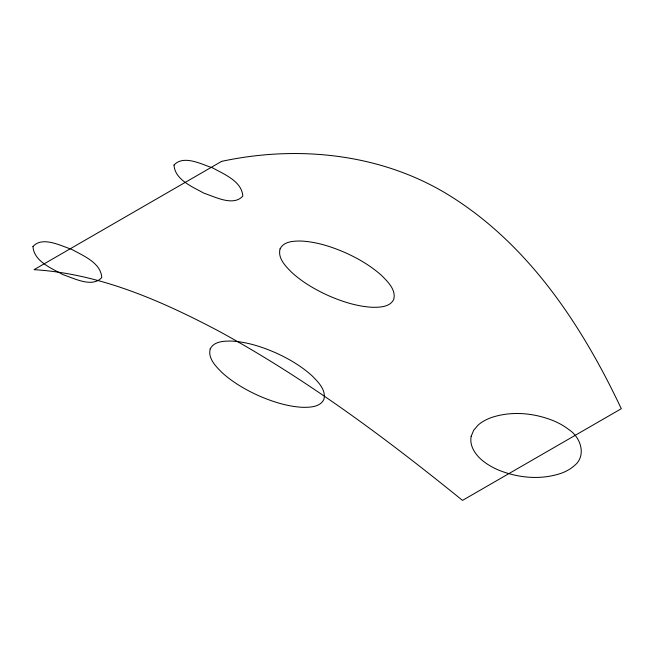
<?xml version="1.0" encoding="UTF-8"?>
<svg xmlns="http://www.w3.org/2000/svg" width="654" height="654" viewBox="0 0 654 654"><rect width="100%" height="100%" fill="white"/><g stroke="black" fill="none" stroke-linecap="round" stroke-linejoin="round"><path stroke-width="0.98" d="M471.191 436.275C469.139 446.257 475.891 455.446 483.363 461.266A70.828 40.891 0 0 0 498.773 470.161C518.409 478.074 541.046 480.175 561.279 473.243A42.69 24.648 0 0 0 574.261 465.746C586.851 455.912 580.817 437.215 568.923 429.662A70.828 40.891 0 0 0 553.513 420.767C533.877 412.854 511.24 410.753 491.007 417.685A42.69 24.648 0 0 0 478.025 425.182L473.651 430.324L471.191 436.275M32.962 246.493C33.894 261.33 51.617 268.312 63.005 274.664C73.967 278.22 92.271 288.128 101.771 277.541C100.839 262.704 83.115 255.73 71.727 249.37C60.757 245.822 42.461 235.906 32.962 246.493M174.005 165.07C174.929 179.907 192.66 186.88 204.04 193.232C215.011 196.789 233.306 206.697 242.806 196.11C241.874 181.281 224.15 174.299 212.763 167.947C201.8 164.391 183.504 154.483 174.005 165.07M210.204 348.917C207.686 358.359 215.885 366.387 221.927 372.494C232.685 382.304 245.413 389.71 258.632 395.686C272.571 401.744 287.351 406.51 302.63 407.328C310.053 407.393 320.117 407.148 323.885 399.471C326.395 390.037 318.196 382.001 312.162 375.903C301.404 366.093 288.676 358.686 275.457 352.71C261.518 346.653 246.73 341.878 231.459 341.069C224.036 341.004 213.972 341.249 210.204 348.917M280.051 248.888C277.541 258.33 285.741 266.358 291.782 272.465C302.54 282.275 315.261 289.681 328.48 295.657C342.426 301.715 357.207 306.489 372.486 307.298C379.909 307.364 389.964 307.118 393.741 299.45C396.25 290.008 388.051 281.98 382.01 275.874C371.251 266.064 358.531 258.657 345.312 252.681C331.365 246.623 316.585 241.849 301.306 241.04C293.883 240.974 283.828 241.22 280.051 248.888M221.632 161.366L34.065 269.661C99.661 273.674 161.137 300.701 218.518 330.973C305.663 378.47 385.558 438.008 462.501 500.4L621.3 408.717C582.403 326.321 529.74 246.043 451.227 196.617C383.481 153.804 299.058 144.706 221.632 161.366"/></g></svg>
